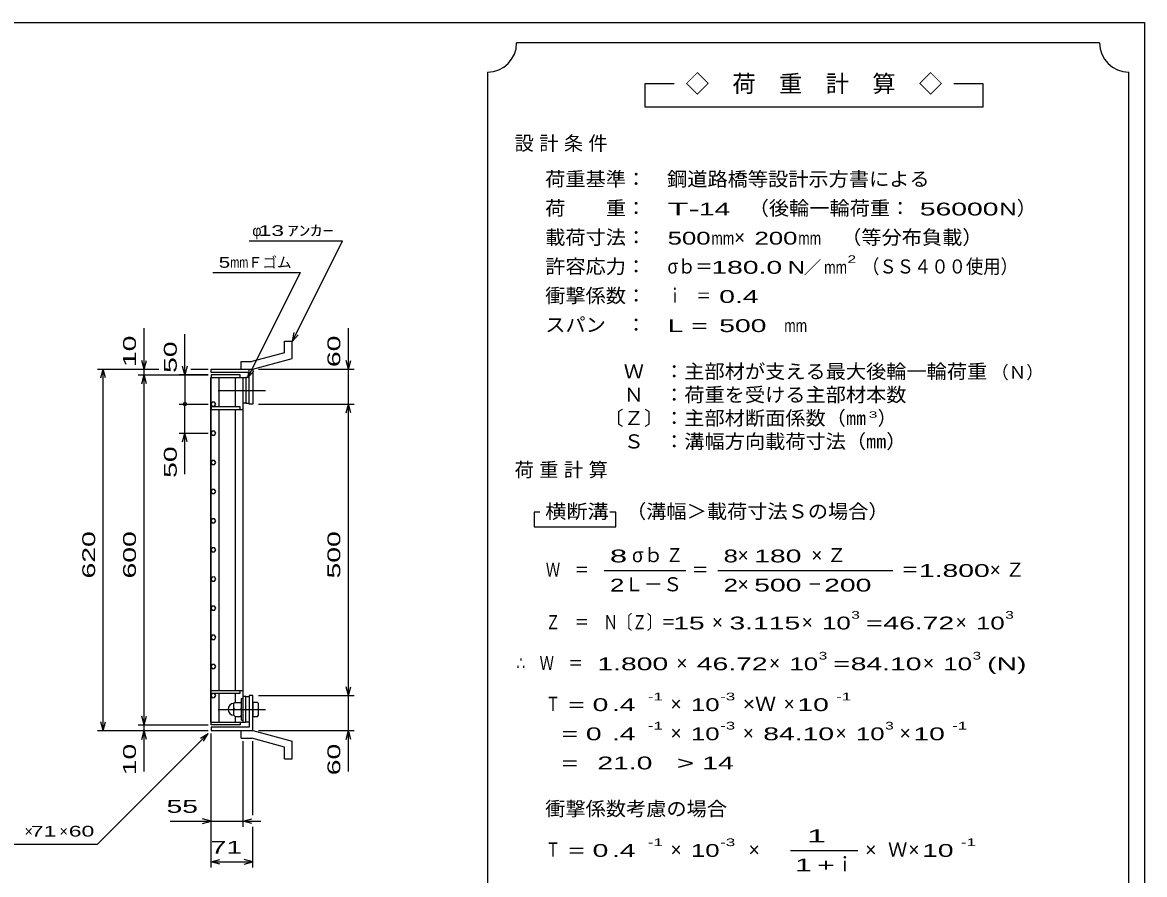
# Model space of a CAD drawing. Units: millimetres, scale not verified. Extents: x -1820 to 1731, y -1282 to 1054.
# Drawn here: x -194 to 1731, y -408 to 1054 of the extents above; entities that cross this region are included whole.
import ezdxf
from ezdxf.enums import TextEntityAlignment as Align

# ---------------------------------------------------------------- set-up
doc = ezdxf.new("R2010")
doc.units = ezdxf.units.MM
doc.header["$LTSCALE"] = 10
doc.linetypes.add('CHAIN', pattern=[18.5, 12, -1.5, 3.5, -1.5])
for name, color, linetype, lineweight in [('0_2', 150, 'Continuous', 25), ('16', 3, 'Continuous', 25), ('19', 6, 'Continuous', 25), ('22', 4, 'Continuous', 25), ('24', 2, 'Continuous', 25)]:
    doc.layers.add(name, color=color, linetype=linetype, lineweight=lineweight)
doc.styles.add('ベクトル', font='')
doc.styles.get('ベクトル').set_extended_font_data('ベクトル')

msp = doc.modelspace()

# ---------------------------------------------------------------- linework, layer by layer
at = {"layer": '0_2'}
for p, q in [((-1729, 1053.5), (1731, 1053.5)), ((1731, 1053.5), (1731, -1146.5))]:
    msp.add_line(p, q, dxfattribs=at)
at = {"layer": '16'}
for p, q in [((129.3, -146.5), (129.3, 444.5)), ((129.3, 444.5), (130, 444.5)), ((180, 449), (130, 449)), ((130, 449), (130, 444.5)), ((130, 444.5), (180, 444.5)), ((130, -146.5), (130, 444.5)), ((130, 444.5), (185, 444.5)), ((143.5, 394.5), (143.5, 444.5)), ((171.5, 394.5), (171.5, 444.5)), ((180, 444.5), (180, 449)), ((185, -146.5), (185, 444.5)), ((185, 444.5), (189.5, 444.5)), ((189.5, 444.5), (189.5, 400.5)), ((195.5, 444.5), (189.5, 444.5)), ((195.5, 400.5), (195.5, 444.5)), ((131.98, 402.45), (130, 398.97)), ((130, 398.97), (132.02, 395.52)), ((130, 394.5), (130, 390)), ((180, 394.5), (130, 394.5)), ((130, 390), (185, 390)), ((135.98, 402.48), (131.98, 402.45)), ((132.02, 395.52), (136.02, 395.55)), ((138, 399), (135.98, 402.48)), ((136.02, 395.55), (138, 399.03)), ((143.5, -92), (143.5, 390)), ((171.5, -92), (171.5, 390)), ((180, 390), (180, 394.5)), ((189.5, 400.5), (185, 400.5)), ((189.5, 400.5), (195.5, 400.5)), ((131.98, 352.45), (130, 348.97)), ((130, 348.97), (132.02, 345.52)), ((135.98, 352.48), (131.98, 352.45)), ((138, 349), (135.98, 352.48)), ((136.02, 345.55), (138, 349.03)), ((132.02, 345.52), (136.02, 345.55)), ((131.98, 302.45), (130, 298.97)), ((130, 298.97), (132.02, 295.52)), ((135.98, 302.48), (131.98, 302.45)), ((132.02, 295.52), (136.02, 295.55)), ((138, 299), (135.98, 302.48)), ((136.02, 295.55), (138, 299.03)), ((131.98, 252.45), (130, 248.97)), ((135.98, 252.48), (131.98, 252.45)), ((138, 249), (135.98, 252.48)), ((130, 248.97), (132.02, 245.52)), ((132.02, 245.52), (136.02, 245.55)), ((136.02, 245.55), (138, 249.03)), ((131.98, 202.45), (130, 198.97)), ((130, 198.97), (132.02, 195.52)), ((135.98, 202.48), (131.98, 202.45)), ((132.02, 195.52), (136.02, 195.55)), ((138, 199), (135.98, 202.48)), ((136.02, 195.55), (138, 199.03)), ((131.98, 152.45), (130, 148.97)), ((130, 148.97), (132.02, 145.52)), ((135.98, 152.48), (131.98, 152.45)), ((132.02, 145.52), (136.02, 145.55)), ((138, 149), (135.98, 152.48)), ((136.02, 145.55), (138, 149.03)), ((131.98, 102.45), (130, 98.97)), ((130, 98.97), (132.02, 95.52)), ((135.98, 102.48), (131.98, 102.45)), ((138, 99), (135.98, 102.48)), ((136.02, 95.55), (138, 99.03)), ((132.02, 95.52), (136.02, 95.55)), ((131.98, 52.45), (130, 48.97)), ((130, 48.97), (132.02, 45.52)), ((135.98, 52.48), (131.98, 52.45)), ((132.02, 45.52), (136.02, 45.55)), ((138, 49), (135.98, 52.48)), ((136.02, 45.55), (138, 49.03)), ((131.98, 2.45), (130, -1.03)), ((135.98, 2.48), (131.98, 2.45)), ((138, -1), (135.98, 2.48)), ((130, -1.03), (132.02, -4.48)), ((132.02, -4.48), (136.02, -4.45)), ((136.02, -4.45), (138, -0.97)), ((131.98, -47.55), (130, -51.03)), ((130, -51.03), (132.02, -54.48)), ((135.98, -47.52), (131.98, -47.55)), ((132.02, -54.48), (136.02, -54.45)), ((138, -51), (135.98, -47.52)), ((136.02, -54.45), (138, -50.97)), ((130, -96.5), (130, -92)), ((130, -92), (185, -92)), ((180, -96.5), (180, -92)), ((130, -96.5), (180, -96.5)), ((131.98, -97.55), (130, -101.03)), ((130, -101.03), (132.02, -104.48)), ((135.98, -97.52), (131.98, -97.55)), ((132.02, -104.48), (136.02, -104.45)), ((138, -101), (135.98, -97.52)), ((136.02, -104.45), (138, -100.97)), ((143.5, -146.5), (143.5, -96.5)), ((171, -112.5), (169, -114.5)), ((169, -134.5), (169, -114.5)), ((171, -112.5), (180, -112.5)), ((171.5, -111.5), (171.5, -96.5)), ((182, -114.5), (180, -112.5)), ((182, -143), (182, -106)), ((182, -106), (185, -106)), ((189.5, -102.5), (185, -102.5)), ((185, -143), (185, -106)), ((189.5, -146.5), (189.5, -102.5)), ((189.5, -102.5), (195.5, -102.5)), ((195.5, -102.5), (195.5, -146.5)), ((171, -124.5), (169, -122.5)), ((171, -124.5), (169, -126.5)), ((169, -134.5), (171, -136.5)), ((171, -124.5), (180, -124.5)), ((180, -124.5), (182, -122.5)), ((182, -126.5), (180, -124.5)), ((180, -136.5), (182, -134.5)), ((129.3, -146.5), (130, -146.5)), ((130, -146.5), (180, -146.5)), ((130, -151), (130, -146.5)), ((130, -146.5), (185, -146.5)), ((180, -151), (130, -151)), ((171, -136.5), (180, -136.5)), ((171.5, -146.5), (171.5, -137.5)), ((180, -146.5), (180, -151)), ((182, -143), (185, -143)), ((185, -146.5), (189.5, -146.5)), ((195.5, -146.5), (189.5, -146.5))]:
    msp.add_line(p, q, dxfattribs=at)
at = {"layer": '16', "linetype": 'CHAIN'}
for p, q in [((142, 422.5), (223, 422.5)), ((142, -124.5), (223, -124.5))]:
    msp.add_line(p, q, dxfattribs=at)
at = {"layer": '16'}
msp.add_arc((169, -124.5), 10, 90, 270, dxfattribs=at)
at = {"layer": '19'}
for p, q in [((256.11, 507.12), (269.11, 507.12)), ((256.11, 487.1), (256.11, 507.12)), ((269.11, 477.12), (269.11, 507.12)), ((256.11, 487.1), (199.78, 472.01)), ((181.49, 472.01), (199.78, 472.01)), ((181.49, 459.01), (181.49, 472.01)), ((201.5, 459), (269.11, 477.12)), ((130, 453), (130, 459)), ((130, 459), (201.5, 459)), ((195.5, 453), (130, 453)), ((181.5, 459), (201.5, 459)), ((195.5, 399), (195.5, 453)), ((201.5, 459), (201.5, 399)), ((201.5, 399), (195.5, 399)), ((201.5, -101), (195.5, -101)), ((195.5, -101), (195.5, -155)), ((201.5, -161), (201.5, -101)), ((209.5, -112.5), (201.5, -112.5)), ((201.5, -112.5), (201.5, -136.5)), ((211.5, -114.5), (209.5, -112.5)), ((211.5, -134.5), (211.5, -114.5)), ((201.5, -124.5), (209.5, -124.5)), ((211.5, -122.5), (209.5, -124.5)), ((209.5, -124.5), (211.5, -126.5)), ((209.5, -136.5), (211.5, -134.5)), ((201.5, -136.5), (209.5, -136.5)), ((130, -155), (130, -161)), ((195.5, -155), (130, -155)), ((130, -161), (201.5, -161)), ((181.49, -174.01), (181.49, -161.01)), ((181.5, -161), (201.5, -161)), ((201.5, -161), (269.11, -179.12)), ((181.49, -174.01), (199.78, -174.01)), ((256.11, -189.1), (199.78, -174.01)), ((256.11, -209.12), (256.11, -189.1)), ((269.11, -209.12), (269.11, -179.12)), ((256.11, -209.12), (269.11, -209.12))]:
    msp.add_line(p, q, dxfattribs=at)
at = {"layer": '22'}
for p, q in [((195.5, 679), (355.5, 679)), ((269.5, 507), (355.5, 679)), ((133, 624.5), (283, 624.5)), ((193, 444.5), (283, 624.5)), ((15, 459), (15, 529)), ((269.5, 507), (272.5, 521.6)), ((365.5, 459), (365.5, 529)), ((85, 449), (85, 519)), ((269.5, 507), (279.5, 518)), ((15, 459), (11, 474)), ((15, 459), (19, 474)), ((85, 449), (81, 464)), ((89, 464), (85, 449)), ((365.5, 459), (361.5, 474)), ((365.5, 459), (369.5, 474)), ((-65, 459), (40, 459)), ((-59, 444), (-55, 459)), ((-51, 444), (-55, 459)), ((-55, -161), (-55, 459)), ((5, 459), (40, 459)), ((5, 449), (125, 449)), ((11, 434), (15, 449)), ((15, 449), (15, 459)), ((19, 434), (15, 449)), ((15, -151), (15, 449)), ((125, 449), (75, 449)), ((85, 449), (85, 399)), ((95, 459), (125, 459)), ((95, 459), (125, 459)), ((193, 444.5), (196, 459.1)), ((193, 444.5), (203, 455.5)), ((211.5, 459), (375.5, 459)), ((365.5, 399), (365.5, 459)), ((75, 399), (125, 399)), ((85, 349), (85, 399)), ((211.5, 399), (375.5, 399)), ((361.5, 384), (365.5, 399)), ((369.5, 384), (365.5, 399)), ((365.5, -101), (365.5, 399)), ((75, 349), (125, 349)), ((81, 334), (85, 349)), ((89, 334), (85, 349)), ((85, 279), (85, 349)), ((365.5, -101), (361.5, -86)), ((365.5, -101), (369.5, -86)), ((211.5, -101), (375.5, -101)), ((365.5, -161), (365.5, -101)), ((-55, -161), (-59, -146)), ((-55, -161), (-51, -146)), ((5, -151), (125, -151)), ((15, -151), (11, -136)), ((15, -151), (19, -136)), ((15, -161), (15, -151)), ((-65, -161), (125, -161)), ((-65, -356), (125, -166)), ((5, -161), (125, -161)), ((11, -176), (15, -161)), ((19, -176), (15, -161)), ((15, -231), (15, -161)), ((112, -174), (125, -166)), ((117, -179), (125, -166)), ((130, -326), (130, -166)), ((130, -396), (130, -166)), ((211.5, -161), (375.5, -161)), ((361.5, -176), (365.5, -161)), ((369.5, -176), (365.5, -161)), ((365.5, -231), (365.5, -161)), ((185, -326), (185, -179)), ((201.5, -306), (201.5, -179)), ((60, -316), (130, -316)), ((130, -316), (115, -312)), ((115, -320), (130, -316)), ((130, -316), (185, -316)), ((185, -316), (200, -312)), ((200, -320), (185, -316)), ((185, -316), (215, -316)), ((201.5, -396), (201.5, -326)), ((-265, -356), (-65, -356)), ((130, -386), (145, -382)), ((201.5, -386), (186.5, -382)), ((145, -390), (130, -386)), ((130, -386), (201.5, -386)), ((186.5, -390), (201.5, -386))]:
    msp.add_line(p, q, dxfattribs=at)
msp.add_circle((85, 399), 3, dxfattribs=at)
at = {"layer": '24', "color": 4}
for p, q in [((1654, 1018.5), (654, 1018.5)), ((604, 968.5), (604, -581.5)), ((1704, -581.5), (1704, 968.5)), ((924, 948.5), (874, 948.5)), ((874, 948.5), (874, 908.5)), ((1454, 948.5), (1404, 948.5)), ((1454, 908.5), (1454, 948.5)), ((874, 908.5), (1454, 908.5)), ((694, 213.5), (684, 213.5)), ((684, 213.5), (684, 188.5)), ((824, 213.5), (814, 213.5)), ((824, 188.5), (824, 213.5)), ((684, 188.5), (824, 188.5)), ((804, 113.5), (944, 113.5)), ((999, 113.5), (1299, 113.5)), ((1124, -366.5), (1239, -366.5))]:
    msp.add_line(p, q, dxfattribs=at)
for centre, start, end in [((604, 1018.5), 270, 0), ((1704, 1018.5), 180, 270)]:
    msp.add_arc(centre, 50, start, end, dxfattribs=at)

# ---------------------------------------------------------------- texts
at = {"layer": '22', "color": 2, "style": 'ベクトル'}
for s, p in [('φ', (200.5, 696.5)), ('Ｆゴム', (193, 642)), ('×', (-190, -333.5)), ('×', (-130, -333.5))]:
    msp.add_text(s, height=18.33, dxfattribs=at).set_placement(p, align=Align.MIDDLE_LEFT)
for s, height, width, p in [(' 13 ', 18.33, 1.6, (200.5, 696.5)), ('ｱﾝｶｰ', 18.33, 1.6, (260.5, 696.5)), ('5', 18.33, 1.45, (143, 642)), ('mm', 18.33, 0.75, (163, 642)), (' 55 ', 21.99, 1.65, (40, -291)), (' 71 ', 18.33, 1.6, (-190, -333.5)), (' 60 ', 18.33, 1.6, (-125, -333.5)), (' 71 ', 21.99, 1.65, (115.75, -361))]:
    msp.add_text(s, height=height, dxfattribs=dict(at, width=width)).set_placement(p, align=Align.MIDDLE_LEFT)
at = {"layer": '22', "color": 2, "style": 'ベクトル', "width": 1.65}
for s, p in [(' 10 ', (-10, 449)), (' 50 ', (60, 439)), (' 60 ', (340.5, 449)), (' 50 ', (60, 259)), (' 620 ', (-80, 86.5)), (' 600 ', (-10, 86.5)), (' 500 ', (340.5, 86.5)), (' 10 ', (-10, -251)), (' 60 ', (340.5, -251))]:
    msp.add_text(s, height=21.99, rotation=90, dxfattribs=at).set_placement(p, align=Align.MIDDLE_LEFT)
at = {"layer": '24', "style": 'ベクトル'}
for s, height, p in [('◇\u3000荷\u3000重\u3000計\u3000算\u3000◇', 29.33, (944, 948.5)), ('）', 24.19, (1512, 735)), ('×', 24.19, (1027, 685)), ('／', 21.99, (1146.5, 633.5)), ('（Ｎ）', 21.99, (1468, 453.5)), ('）', 24.19, (1273, 375)), ('σｂ', 24.19, (852, 140)), ('×', 24.19, (1033, 140)), ('Ｌ－Ｓ', 24.19, (839, 90)), ('×', 24.19, (1033, 90)), ('×', 24.19, (989, 25)), ('×', 24.19, (1143, 25)), ('×', 24.19, (1407, 25)), ('×', 24.19, (928, -45)), ('×', 24.19, (1087, -45)), ('×', 24.19, (1351, -45)), ('×', 24.19, (918, -115)), ('×', 24.19, (1112, -115)), ('×', 24.19, (918, -165)), ('×', 24.19, (1042, -165)), ('×', 24.19, (1201, -165)), ('×', 24.19, (1311, -165)), ('×', 24.19, (918, -365)), ('×', 24.19, (1052, -365)), ('×', 24.19, (1252, -365)), ('Ｗ', 24.19, (1291, -365)), ('×', 24.19, (1326, -365)), ('ｉ', 24.19, (1200.5, -390))]:
    msp.add_text(s, height=height, dxfattribs=at).set_placement(p, align=Align.MIDDLE_LEFT)
for s, height, width, p in [('荷重基準：\u3000', 24.19, 1.05, (703, 785)), ('鋼道路橋等設計示方書による', 24.19, 1.05, (912, 785)), ('荷\u3000\u3000重：\u3000', 24.19, 1.05, (703, 735)), ('（後輪一輪荷重：', 24.19, 1.05, (1052, 735)), ('T-', 21.99, 2, (913, 733.5)), (' 14 ', 21.99, 1.65, (953, 733.5)), (' 56000', 21.99, 1.65, (1332, 733.5)), ('N', 21.99, 1.4, (1482, 733.5)), ('載荷寸法：\u3000', 24.19, 1.05, (703, 685)), ('500', 21.99, 1.5, (913, 683.5)), ('200', 21.99, 1.5, (1062, 683.5)), ('\u3000（等分布負載）', 24.19, 1.05, (1176, 685)), ('mm', 21.99, 0.8, (988, 683.5)), ('mm', 21.99, 0.8, (1137, 683.5)), ('許容応力：\u3000', 24.19, 1.05, (703, 635)), ('σｂ＝', 24.19, 0.9, (913, 635)), ('180.0', 21.99, 1.65, (988, 633.5)), ('N', 21.99, 1.4, (1119, 633.5)), ('mm', 21.99, 0.8, (1181.5, 633.5)), ('2', 13.2, 1.5, (1221.5, 647.5)), ('（ＳＳ４００使用）', 24.19, 0.9, (1246.5, 635)), ('衝撃係数：\u3000', 24.19, 1.05, (703, 585)), ('ｉ\u3000＝', 24.19, 0.75, (913, 585)), (' 0.4', 21.99, 1.65, (988, 583.5)), ('スパン\u3000：\u3000', 24.19, 1.05, (703, 535)), ('L =', 21.99, 1.65, (913, 533.5)), (' 500 ', 21.99, 1.65, (988, 533.5)), ('mm', 21.99, 0.8, (1113, 533.5)), ('\u3000Ｗ\u3000：主部材が支える最大後輪一輪荷重', 24.19, 1.05, (803, 455)), ('\u3000Ｎ\u3000：荷重を受ける主部材本数', 24.19, 1.05, (803, 415)), ('〔Ｚ〕：主部材断面係数（㎜', 24.19, 1.05, (803, 375)), ('3', 11, 1.8, (1258, 381)), ('\u3000Ｓ\u3000：溝幅方向載荷寸法（㎜）', 24.19, 1.05, (803, 335)), ('\u3000（溝幅＞載荷寸法Ｓの場合）', 24.19, 1.05, (807, 215)), ('横断溝', 24.19, 1.1, (703, 215)), ('8', 21.99, 1.8, (814, 138.5)), ('Ｚ', 24.19, 0.9, (910, 140)), ('8', 21.99, 1.5, (1009, 138.5)), (' 180 ', 21.99, 1.65, (1048, 138.5)), ('Ｗ\u3000＝', 24.19, 0.75, (704, 115)), ('＝', 24.19, 0.9, (954, 115)), ('＝', 24.19, 0.9, (1314, 115)), ('1.800', 21.99, 1.65, (1344, 113.5)), ('2', 21.99, 1.5, (814, 88.5)), ('2', 21.99, 1.5, (1009, 88.5)), (' 500 ', 21.99, 1.65, (1048, 88.5)), (' 200 ', 21.99, 1.65, (1168, 88.5)), ('－', 24.19, 0.75, (1153, 90)), ('Ｚ\u3000＝\u3000Ｎ〔Ｚ〕＝', 24.19, 0.75, (704, 25)), ('3', 13.2, 1.5, (1228, 37.5)), ('3', 13.2, 1.5, (1492, 37.5)), (' 15 ', 21.99, 1.65, (909, 23.5)), ('3.115', 21.99, 1.65, (1019, 23.5)), ('10', 21.99, 1.5, (1178, 23.5)), ('=', 21.99, 1.7, (1253, 23.5)), ('46.72', 21.99, 1.65, (1283, 23.5)), ('10', 21.99, 1.5, (1442, 23.5)), ('∴\u3000Ｗ\u3000＝', 24.19, 0.75, (654, -45)), (' 1.800', 21.99, 1.65, (779, -46.5)), ('46.72', 21.99, 1.65, (963, -46.5)), ('10', 21.99, 1.5, (1122, -46.5)), ('3', 13.2, 1.5, (1172, -32.5)), ('84.10', 21.99, 1.65, (1227, -46.5)), ('10', 21.99, 1.5, (1386, -46.5)), ('3', 13.2, 1.5, (1436, -32.5)), ('(N)', 21.99, 1.65, (1461, -46.5)), ('=', 21.99, 1.7, (1197, -46.5)), ('-1', 13.2, 1.65, (879, -102.5)), ('-3', 13.2, 1.65, (1003, -102.5)), ('-1', 13.2, 1.65, (1202, -102.5)), ('Ｔ', 24.19, 0.75, (704, -115)), (' = 0', 21.99, 1.65, (729, -116.5)), (' .4 ', 21.99, 1.65, (804, -116.5)), ('10', 21.99, 1.5, (953, -116.5)), ('×Ｗ', 24.19, 1.1, (1042, -115)), (' 10 ', 21.99, 1.65, (1122, -116.5)), ('-1', 13.2, 1.65, (879, -152.5)), ('-3', 13.2, 1.65, (1003, -152.5)), ('3', 13.2, 1.5, (1286, -152.5)), ('-1', 13.2, 1.65, (1401, -152.5)), ('  = 0', 21.99, 1.65, (704, -166.5)), (' .4 ', 21.99, 1.65, (804, -166.5)), ('10', 21.99, 1.5, (953, -166.5)), ('84.10', 21.99, 1.65, (1077, -166.5)), ('10', 21.99, 1.5, (1236, -166.5)), (' 10 ', 21.99, 1.65, (1321, -166.5)), (' 21.0', 21.99, 1.65, (779, -216.5)), ('>', 21.99, 1.7, (929, -216.5)), (' 14 ', 21.99, 1.65, (959, -216.5)), ('  =', 21.99, 1.65, (704, -216.5)), ('衝撃係数考慮の場合', 24.19, 1.05, (703, -295)), ('-1', 13.2, 1.65, (879, -352.5)), ('-3', 13.2, 1.65, (1003, -352.5)), ('-1', 13.2, 1.65, (1416, -352.5)), ('Ｔ', 24.19, 0.75, (704, -365)), (' = 0', 21.99, 1.65, (729, -366.5)), (' .4 ', 21.99, 1.65, (804, -366.5)), ('10', 21.99, 1.5, (953, -366.5)), (' 10 ', 21.99, 1.65, (1336, -366.5))]:
    msp.add_text(s, height=height, dxfattribs=dict(at, width=width)).set_placement(p, align=Align.MIDDLE_LEFT)
at = {"layer": '24', "attachment_point": 4, "style": 'ベクトル'}
for s, insert, char_height in [('\\T1.28;設計条件', (650.5, 845), 24.19), ('\\T1.28;荷重計算', (650.5, 285), 24.19), ('\\T1.42;×Ｚ', (1159.5, 140), 24.19), ('\\T1.42;×Ｚ', (1465.5, 115), 24.19), ('\\T1.25;\\W2;\\~1\\~', (1131.5, -341.5), 21.99), ('\\T1.33;\\W1.75;1+', (1131.5, -391.5), 21.99)]:
    msp.add_mtext(s, dxfattribs=dict(at, insert=insert, char_height=char_height))

doc.saveas('drawing.dxf')
